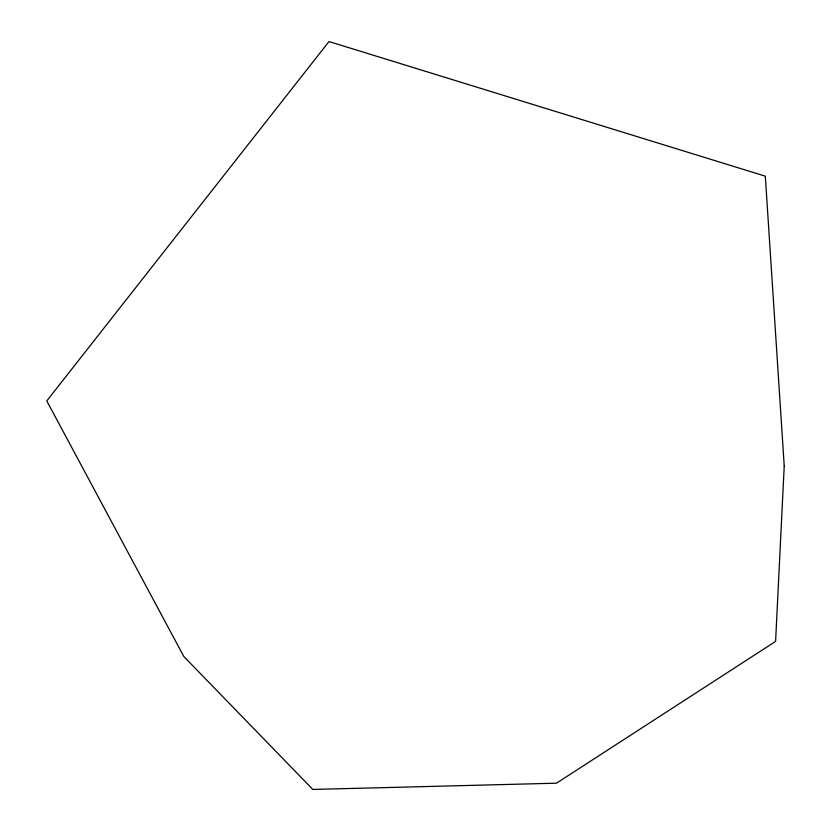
<?xml version="1.0" encoding="UTF-8"?>
<svg xmlns="http://www.w3.org/2000/svg" width="831" height="831" viewBox="0 0 831 831"><rect width="100%" height="100%" fill="white"/><g stroke="black" fill="none" stroke-linecap="round" stroke-linejoin="round"><path stroke-width="1.25" d="M784.225 465.994L775.593 641.397L556.479 783.186L312.82 789.45L183.817 656.49L46.775 400.926L328.983 41.55L765.309 176.172L784.225 465.994"/></g></svg>
